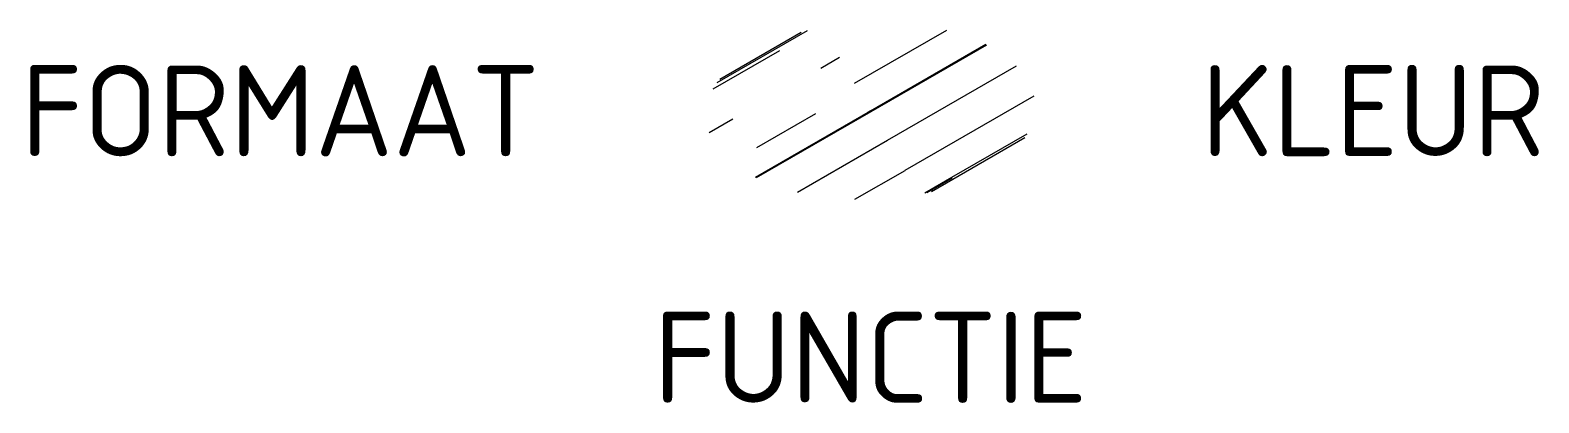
# Model space of a CAD drawing. Header units: metres. Extents: x -16.6 to 13.2, y -5.8 to 1.6.
import ezdxf
from ezdxf.enums import TextEntityAlignment as Align

# ---------------------------------------------------------------- set-up
doc = ezdxf.new("R2010")
doc.units = ezdxf.units.M
doc.styles.add('NLCS-ISO', font='NLCS-ISO.ttf')

msp = doc.modelspace()

# ---------------------------------------------------------------- linework, layer by layer
for p, q in [((-3.026, 0.555), (-1.244, 1.584)), ((-2.975, 0.623), (-1.366, 1.552)), ((-0.314, 0.543), (1.504, 1.592)), ((-3.105, 0.432), (-1.79, 1.191)), ((0, 0), (2.272, 1.312)), ((0.01, -0.018), (2.295, 1.301)), ((-0.983, 0.84), (-0.61, 1.056)), ((0.337, -0.583), (2.881, 0.886)), ((0, 0), (-0.062, -0.036)), ((0.68, -1.178), (3.226, 0.291)), ((-3.185, -0.431), (-2.715, -0.16)), ((-2.272, -1.312), (0, 0)), ((-2.25, -1.323), (0.01, -0.018)), ((-2.247, -0.73), (-1.083, -0.058)), ((-1.439, -1.608), (0.336, -0.583)), ((1.603, -1.316), (3.09, -0.458)), ((1.623, -1.352), (3.042, -0.532)), ((-0.312, -1.751), (0.68, -1.179)), ((1.068, -1.625), (1.603, -1.316)), ((1.11, -1.616), (1.609, -1.328)), ((1.203, -1.594), (1.623, -1.352))]:
    msp.add_line(p, q)

# ---------------------------------------------------------------- texts
at = {"style": 'NLCS-ISO'}
msp.add_attdef('FORMAAT', text='', height=1.8, dxfattribs=at).set_placement((-6.525, 0), align=Align.MIDDLE_RIGHT)
msp.add_attdef('KLEUR', text='', height=1.8, dxfattribs=at).set_placement((6.525, 0), align=Align.MIDDLE_LEFT)
at = {"style": 'NLCS-ISO', "flags": 1}
msp.add_attdef('FUNCTIE', text='', height=1.8, dxfattribs=at).set_placement((0, -3.975), align=Align.TOP_CENTER)

doc.saveas('drawing.dxf')
